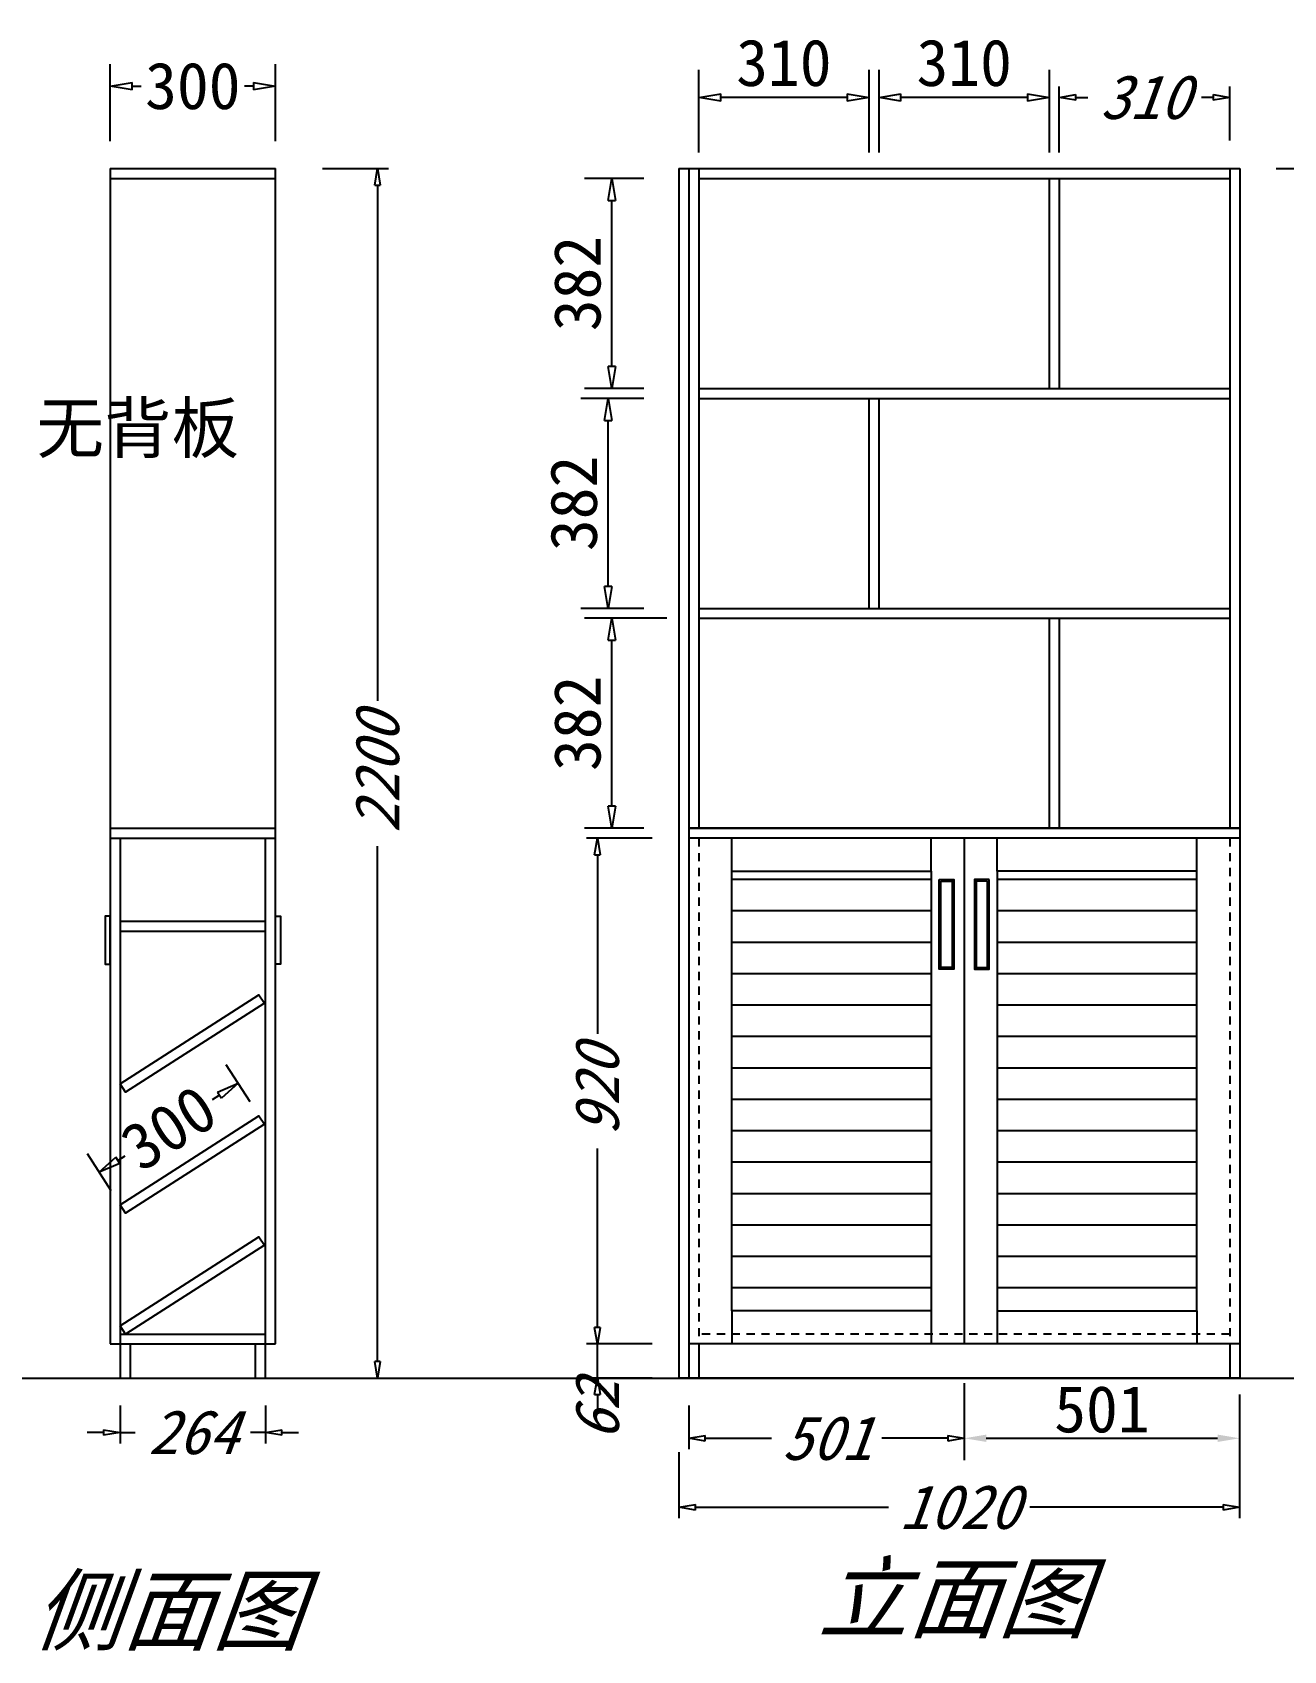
# Model space of a CAD drawing. Header units: millimetres. Extents: x 366509 to 398313, y -1245498 to -1202747.
# Drawn here: x 379660 to 381936, y -1237154 to -1234210 of the extents above; entities that cross this region are included whole.
import ezdxf

# ---------------------------------------------------------------- set-up
doc = ezdxf.new("R2010")
doc.units = ezdxf.units.MM
doc.header["$LTSCALE"] = 20
doc.linetypes.add('JIS_02_0.7', pattern=[1.35, 0.75, -0.6])
doc.layers.get('Defpoints').update_dxf_attribs({"color": 250})
doc.styles.get("Standard").update_dxf_attribs({"font": 'SimSun.ttf', "height": 85})
doc.styles.add('汉字', font='SimSun.ttf', dxfattribs={"oblique": 20, "height": 80})
doc.dimstyles.new('200', dxfattribs={"dimtxt": 90, "dimasz": 40, "dimexe": 50, "dimexo": 100, "dimgap": 20, "dimtad": 1, "dimdec": 0, "dimtxsty": 'Standard', "dimblk": 'CLOSEDBLANK', "dimcen": 100, "dimdle": 50, "dimclrd": 256, "dimclre": 256, "dimclrt": 256, "dimadec": 0, "dimazin": 0, "dimtfac": 1, "dimtdec": 0, "dimtmove": 2, "dimatfit": 3, "dimldrblk": 'CLOSEDBLANK', "dimfxl": 100, "dimfxlon": 1, "dimlwd": 25, "dimlwe": 25, "dimarcsym": 0})
doc.dimstyles.new('ISO-25', dxfattribs={"dimtxt": 2.5, "dimasz": 2.5, "dimexe": 1.25, "dimexo": 0.625, "dimtad": 1, "dimtxsty": 'Standard', "dimcen": 2.5, "dimadec": 0, "dimazin": 0, "dimtfac": 1, "dimtmove": 0, "dimatfit": 3, "dimfxl": 1, "dimarcsym": 0})
doc.dimstyles.get("Standard").update_dxf_attribs({"dimtxt": 0.18, "dimasz": 0.18, "dimexe": 0.18, "dimexo": 0.0625, "dimgap": 0.09, "dimtad": 0, "dimtih": 1, "dimtoh": 1, "dimdec": 4, "dimzin": 0, "dimdsep": 46, "dimtxsty": 'Standard', "dimcen": 0.09, "dimadec": 0, "dimazin": 0, "dimtfac": 1, "dimtdec": 4, "dimtofl": 0, "dimtmove": 0, "dimatfit": 3, "dimfxl": 1, "dimtolj": 1, "dimtzin": 0, "dimarcsym": 0})
doc.dimstyles.new('周文晶', dxfattribs={"dimtxt": 70, "dimasz": 40, "dimexe": 40, "dimexo": 30, "dimgap": 10, "dimtad": 0, "dimdec": 0, "dimtxsty": 'Standard', "dimblk": 'CLOSEDBLANK', "dimcen": 200, "dimclrd": 256, "dimclre": 256, "dimadec": 0, "dimazin": 0, "dimtfac": 1, "dimtdec": 0, "dimtmove": 0, "dimatfit": 3, "dimldrblk": 'CLOSEDBLANK', "dimfxl": 100, "dimfxlon": 1, "dimarcsym": 0})

# ---------------------------------------------------------------- blocks, each defined once
blk = doc.blocks.new('_ClosedBlank')
at = {"color": 0, "linetype": 'ByBlock', "lineweight": -2}
for p, q in [((-1, 0.167), (0, 0)), ((-1, 0.167), (-1, -0.167)), ((0, 0), (-1, -0.167))]:
    blk.add_line(p, q, dxfattribs=at)
blk = doc.blocks.new('*D1502')
at = {"lineweight": 25, "transparency": 16777216}
for p, q in [((379819.3, -1236708), (379819.3, -1236777.1)), ((380083.6, -1236708), (380083.6, -1236777.1)), ((379789.3, -1236757.1), (379759.3, -1236757.1)), ((379819.3, -1236757.1), (379846.9, -1236757.1)), ((380083.6, -1236757.1), (380056.1, -1236757.1)), ((380113.6, -1236757.1), (380143.6, -1236757.1))]:
    blk.add_line(p, q, dxfattribs=at)
at = {"layer": 'Defpoints', "color": 0, "transparency": 16777216}
for p in [(379819.3, -1236658), (380083.6, -1236658), (380083.6, -1236757.1)]:
    blk.add_point(p, dxfattribs=at)
at = {"lineweight": 25, "transparency": 16777216, "xscale": 30, "yscale": 30, "zscale": 30}
blk.add_blockref('_ClosedBlank', (379819.3, -1236757.1), dxfattribs=at)
at = {"lineweight": 25, "transparency": 16777216, "xscale": 30, "yscale": 30, "zscale": 30, "rotation": 180}
blk.add_blockref('_ClosedBlank', (380083.6, -1236757.1), dxfattribs=at)
at = {"lineweight": -3, "transparency": 16777216, "insert": (379951.5, -1236757.1), "char_height": 80, "attachment_point": 5, "style": '汉字'}
blk.add_mtext('264', dxfattribs=at)
blk = doc.blocks.new('*D1503')
at = {"lineweight": 25, "transparency": 16777216}
for p, q in [((380187.5, -1234458), (380307.5, -1234458)), ((380287.5, -1234488), (380287.5, -1235425.9)), ((380287.5, -1236628), (380287.5, -1235690.2)), ((380187.5, -1236658), (380307.5, -1236658))]:
    blk.add_line(p, q, dxfattribs=at)
at = {"layer": 'Defpoints', "color": 0, "transparency": 16777216}
for p in [(380101.6, -1234458), (380101.6, -1236658), (380287.5, -1236658)]:
    blk.add_point(p, dxfattribs=at)
at = {"lineweight": 25, "transparency": 16777216, "xscale": 30, "yscale": 30, "zscale": 30}
for p, rotation in [((380287.5, -1234458), 90), ((380287.5, -1236658), 270)]:
    blk.add_blockref('_ClosedBlank', p, dxfattribs=dict(at, rotation=rotation))
at = {"lineweight": -3, "transparency": 16777216, "insert": (380287.5, -1235558), "char_height": 80, "attachment_point": 5, "rotation": 90, "style": '汉字'}
blk.add_mtext('2200', dxfattribs=at)
blk = doc.blocks.new('*D1454')
at = {"lineweight": -2, "transparency": 16777216}
for p, q in [((380055.7, -1236155.8), (380012.4, -1236088.2)), ((380000.3, -1236143.5), (379986.8, -1236152.1)), ((379803.1, -1236317.6), (379759.8, -1236250.1)), ((379815, -1236262.2), (379828.5, -1236253.6))]:
    blk.add_line(p, q, dxfattribs=at)
at = {"layer": 'Defpoints', "color": 0, "transparency": 16777216}
for p in [(380033.9, -1236121.9), (380071.8, -1236181), (379819.3, -1236342.9)]:
    blk.add_point(p, dxfattribs=at)
at = {"lineweight": -2, "transparency": 16777216, "xscale": 40, "yscale": 40, "zscale": 40}
for p, rotation in [((380033.9, -1236121.9), 32.65196531533646), ((379781.4, -1236283.7), 212.6519653153365)]:
    blk.add_blockref('_ClosedBlank', p, dxfattribs=dict(at, rotation=rotation))
at = {"color": 0, "transparency": 16777216, "insert": (379907.7, -1236202.8), "char_height": 85, "attachment_point": 5, "rotation": 32.652}
blk.add_mtext('300', dxfattribs=at)
blk = doc.blocks.new('*D1455')
at = {"lineweight": -2, "transparency": 16777216}
for p, q in [((379801.3, -1234407.9), (379801.3, -1234267.9)), ((380101.6, -1234407.9), (380101.6, -1234267.9)), ((379841.3, -1234307.9), (379857.4, -1234307.9)), ((380061.6, -1234307.9), (380045.5, -1234307.9))]:
    blk.add_line(p, q, dxfattribs=at)
at = {"layer": 'Defpoints', "color": 0, "transparency": 16777216}
for p in [(380101.6, -1234307.9), (379801.3, -1234458.3), (380101.6, -1234458.3)]:
    blk.add_point(p, dxfattribs=at)
at = {"lineweight": -2, "transparency": 16777216, "xscale": 40, "yscale": 40, "zscale": 40, "rotation": 180}
blk.add_blockref('_ClosedBlank', (379801.3, -1234307.9), dxfattribs=at)
at = {"lineweight": -2, "transparency": 16777216, "xscale": 40, "yscale": 40, "zscale": 40}
blk.add_blockref('_ClosedBlank', (380101.6, -1234307.9), dxfattribs=at)
at = {"color": 0, "transparency": 16777216, "insert": (379951.5, -1234307.9), "char_height": 85, "attachment_point": 5}
blk.add_mtext('300', dxfattribs=at)
blk = doc.blocks.new('*D1383')
at = {"lineweight": 25, "transparency": 16777216}
for p, q in [((380687.3, -1236566), (380687.3, -1236536)), ((380787.3, -1236596), (380667.3, -1236596)), ((380687.3, -1236658), (380687.3, -1236596)), ((380787.3, -1236658), (380667.3, -1236658)), ((380687.3, -1236688), (380687.3, -1236718))]:
    blk.add_line(p, q, dxfattribs=at)
at = {"layer": 'Defpoints', "color": 0, "transparency": 16777216}
for p in [(380687.3, -1236596), (380871.6, -1236596), (380853.6, -1236658)]:
    blk.add_point(p, dxfattribs=at)
at = {"lineweight": 25, "transparency": 16777216, "xscale": 30, "yscale": 30, "zscale": 30}
for p, rotation in [((380687.3, -1236596), 270), ((380687.3, -1236658), 90)]:
    blk.add_blockref('_ClosedBlank', p, dxfattribs=dict(at, rotation=rotation))
at = {"lineweight": -3, "transparency": 16777216, "insert": (380687.3, -1236718), "char_height": 80, "attachment_point": 5, "rotation": 90, "style": '汉字'}
blk.add_mtext('62', dxfattribs=at)
blk = doc.blocks.new('*D1384')
at = {"lineweight": 25, "transparency": 16777216}
for p, q in [((380787.3, -1235676), (380667.3, -1235676)), ((380687.3, -1235706), (380687.3, -1236031.9)), ((380687.3, -1236566), (380687.3, -1236240.2)), ((380787.3, -1236596), (380667.3, -1236596))]:
    blk.add_line(p, q, dxfattribs=at)
at = {"layer": 'Defpoints', "color": 0, "transparency": 16777216}
for p in [(380687.3, -1235676), (380871.6, -1235676), (380871.6, -1236596)]:
    blk.add_point(p, dxfattribs=at)
at = {"lineweight": 25, "transparency": 16777216, "xscale": 30, "yscale": 30, "zscale": 30}
for p, rotation in [((380687.3, -1235676), 90), ((380687.3, -1236596), 270)]:
    blk.add_blockref('_ClosedBlank', p, dxfattribs=dict(at, rotation=rotation))
at = {"lineweight": -3, "transparency": 16777216, "insert": (380687.3, -1236136), "char_height": 80, "attachment_point": 5, "rotation": 90, "style": '汉字'}
blk.add_mtext('920', dxfattribs=at)
blk = doc.blocks.new('*D1385')
at = {"lineweight": 25, "transparency": 16777216}
for p, q in [((381527.6, -1234428.4), (381527.6, -1234308.4)), ((381837.6, -1234407.1), (381837.6, -1234308.4)), ((381557.6, -1234328.4), (381579.4, -1234328.4)), ((381807.6, -1234328.4), (381785.9, -1234328.4))]:
    blk.add_line(p, q, dxfattribs=at)
at = {"layer": 'Defpoints', "color": 0, "transparency": 16777216}
for p in [(381837.6, -1234328.4), (381837.6, -1234457.1), (381527.6, -1234858)]:
    blk.add_point(p, dxfattribs=at)
at = {"lineweight": 25, "transparency": 16777216, "xscale": 30, "yscale": 30, "zscale": 30, "rotation": 180}
blk.add_blockref('_ClosedBlank', (381527.6, -1234328.4), dxfattribs=at)
at = {"lineweight": 25, "transparency": 16777216, "xscale": 30, "yscale": 30, "zscale": 30}
blk.add_blockref('_ClosedBlank', (381837.6, -1234328.4), dxfattribs=at)
at = {"lineweight": -3, "transparency": 16777216, "insert": (381682.6, -1234328.4), "char_height": 80, "attachment_point": 5, "style": '汉字'}
blk.add_mtext('310', dxfattribs=at)
blk = doc.blocks.new('*D1386')
at = {"lineweight": 25, "transparency": 16777216}
for p, q in [((380835.6, -1236793.1), (380835.6, -1236913.1)), ((381855.6, -1236793.1), (381855.6, -1236913.1)), ((380865.6, -1236893.1), (381217, -1236893.1)), ((381825.6, -1236893.1), (381474.2, -1236893.1))]:
    blk.add_line(p, q, dxfattribs=at)
at = {"layer": 'Defpoints', "color": 0, "transparency": 16777216}
for p in [(380835.6, -1236658), (381855.6, -1236658), (381855.6, -1236893.1)]:
    blk.add_point(p, dxfattribs=at)
at = {"lineweight": 25, "transparency": 16777216, "xscale": 30, "yscale": 30, "zscale": 30, "rotation": 180}
blk.add_blockref('_ClosedBlank', (380835.6, -1236893.1), dxfattribs=at)
at = {"lineweight": 25, "transparency": 16777216, "xscale": 30, "yscale": 30, "zscale": 30}
blk.add_blockref('_ClosedBlank', (381855.6, -1236893.1), dxfattribs=at)
at = {"lineweight": -3, "transparency": 16777216, "insert": (381345.6, -1236893.1), "char_height": 80, "attachment_point": 5, "style": '汉字'}
blk.add_mtext('1020', dxfattribs=at)
blk = doc.blocks.new('*D1387')
at = {"lineweight": 25, "transparency": 16777216}
for p, q in [((381922, -1234458), (382042, -1234458)), ((382022, -1234488), (382022, -1235425.9)), ((382022, -1236628), (382022, -1235690.2)), ((381922, -1236658), (382042, -1236658))]:
    blk.add_line(p, q, dxfattribs=at)
at = {"layer": 'Defpoints', "color": 0, "transparency": 16777216}
for p in [(381855.6, -1234458), (381837.6, -1236658), (382022, -1236658)]:
    blk.add_point(p, dxfattribs=at)
at = {"lineweight": 25, "transparency": 16777216, "xscale": 30, "yscale": 30, "zscale": 30}
for p, rotation in [((382022, -1234458), 90), ((382022, -1236658), 270)]:
    blk.add_blockref('_ClosedBlank', p, dxfattribs=dict(at, rotation=rotation))
at = {"lineweight": -3, "transparency": 16777216, "insert": (382022, -1235558), "char_height": 80, "attachment_point": 5, "rotation": 90, "style": '汉字'}
blk.add_mtext('2200', dxfattribs=at)
blk = doc.blocks.new('*D1388')
at = {"lineweight": 25, "transparency": 16777216}
for p, q in [((381354.6, -1236667.6), (381354.6, -1236787.6)), ((380853.6, -1236708), (380853.6, -1236787.6)), ((380883.6, -1236767.6), (381003.8, -1236767.6)), ((381324.6, -1236767.6), (381204.5, -1236767.6))]:
    blk.add_line(p, q, dxfattribs=at)
at = {"layer": 'Defpoints', "color": 0, "transparency": 16777216}
for p in [(381354.6, -1236596), (380853.6, -1236658), (380853.6, -1236767.6)]:
    blk.add_point(p, dxfattribs=at)
at = {"lineweight": 25, "transparency": 16777216, "xscale": 30, "yscale": 30, "zscale": 30, "rotation": 180}
blk.add_blockref('_ClosedBlank', (380853.6, -1236767.6), dxfattribs=at)
at = {"lineweight": 25, "transparency": 16777216, "xscale": 30, "yscale": 30, "zscale": 30}
blk.add_blockref('_ClosedBlank', (381354.6, -1236767.6), dxfattribs=at)
at = {"lineweight": -3, "transparency": 16777216, "insert": (381104.1, -1236767.6), "char_height": 80, "attachment_point": 5, "style": '汉字'}
blk.add_mtext('501', dxfattribs=at)
blk = doc.blocks.new('*D1389')
at = {"lineweight": 25, "transparency": 16777216}
for p, q in [((381199.6, -1234428.4), (381199.6, -1234278.4)), ((381509.6, -1234428.4), (381509.6, -1234278.4)), ((381469.6, -1234328.4), (381239.6, -1234328.4))]:
    blk.add_line(p, q, dxfattribs=at)
at = {"layer": 'Defpoints', "color": 0, "transparency": 16777216}
for p in [(381199.6, -1234328.4), (381199.6, -1234876), (381509.6, -1234858)]:
    blk.add_point(p, dxfattribs=at)
at = {"lineweight": 25, "transparency": 16777216, "xscale": 40, "yscale": 40, "zscale": 40, "rotation": 180}
blk.add_blockref('_ClosedBlank', (381199.6, -1234328.4), dxfattribs=at)
at = {"lineweight": 25, "transparency": 16777216, "xscale": 40, "yscale": 40, "zscale": 40}
blk.add_blockref('_ClosedBlank', (381509.6, -1234328.4), dxfattribs=at)
at = {"lineweight": -3, "transparency": 16777216, "insert": (381354.6, -1234265.9), "char_height": 85, "attachment_point": 5}
blk.add_mtext('310', dxfattribs=at)
blk = doc.blocks.new('*D1390')
at = {"lineweight": 25, "transparency": 16777216}
for p, q in [((380871.6, -1234428.4), (380871.6, -1234278.4)), ((381181.6, -1234428.4), (381181.6, -1234278.4)), ((381141.6, -1234328.4), (380911.6, -1234328.4))]:
    blk.add_line(p, q, dxfattribs=at)
at = {"layer": 'Defpoints', "color": 0, "transparency": 16777216}
for p in [(380871.6, -1234328.4), (381181.6, -1234858), (380871.6, -1235538)]:
    blk.add_point(p, dxfattribs=at)
at = {"lineweight": 25, "transparency": 16777216, "xscale": 40, "yscale": 40, "zscale": 40, "rotation": 180}
blk.add_blockref('_ClosedBlank', (380871.6, -1234328.4), dxfattribs=at)
at = {"lineweight": 25, "transparency": 16777216, "xscale": 40, "yscale": 40, "zscale": 40}
blk.add_blockref('_ClosedBlank', (381181.6, -1234328.4), dxfattribs=at)
at = {"lineweight": -3, "transparency": 16777216, "insert": (381026.6, -1234265.9), "char_height": 85, "attachment_point": 5}
blk.add_mtext('310', dxfattribs=at)
blk = doc.blocks.new('*D1391')
at = {"lineweight": 25, "transparency": 16777216}
for p, q in [((380813.8, -1235276), (380663.8, -1235276)), ((380713.8, -1235618), (380713.8, -1235316)), ((380771.6, -1235658), (380663.8, -1235658))]:
    blk.add_line(p, q, dxfattribs=at)
at = {"layer": 'Defpoints', "color": 0, "transparency": 16777216}
for p in [(380713.8, -1235276), (381181.6, -1235276), (380871.6, -1235658)]:
    blk.add_point(p, dxfattribs=at)
at = {"lineweight": 25, "transparency": 16777216, "xscale": 40, "yscale": 40, "zscale": 40}
for p, rotation in [((380713.8, -1235276), 90), ((380713.8, -1235658), 270)]:
    blk.add_blockref('_ClosedBlank', p, dxfattribs=dict(at, rotation=rotation))
at = {"lineweight": -3, "transparency": 16777216, "insert": (380651.3, -1235467), "char_height": 85, "attachment_point": 5, "rotation": 90}
blk.add_mtext('382', dxfattribs=at)
blk = doc.blocks.new('*D1484')
at = {"lineweight": 25, "transparency": 16777216}
for p, q in [((380771.6, -1234876), (380657.2, -1234876)), ((380707.2, -1235218), (380707.2, -1234916)), ((380771.6, -1235258), (380657.2, -1235258))]:
    blk.add_line(p, q, dxfattribs=at)
at = {"layer": 'Defpoints', "color": 0, "transparency": 16777216}
for p in [(380707.2, -1234876), (380871.6, -1234876), (380871.6, -1235258)]:
    blk.add_point(p, dxfattribs=at)
at = {"lineweight": 25, "transparency": 16777216, "xscale": 40, "yscale": 40, "zscale": 40}
for p, rotation in [((380707.2, -1234876), 90), ((380707.2, -1235258), 270)]:
    blk.add_blockref('_ClosedBlank', p, dxfattribs=dict(at, rotation=rotation))
at = {"lineweight": -3, "transparency": 16777216, "insert": (380644.7, -1235067), "char_height": 85, "attachment_point": 5, "rotation": 90}
blk.add_mtext('382', dxfattribs=at)
blk = doc.blocks.new('*D1485')
at = {"lineweight": 25, "transparency": 16777216}
for p, q in [((380771.6, -1234476), (380663.8, -1234476)), ((380713.8, -1234818), (380713.8, -1234516)), ((380771.6, -1234858), (380663.8, -1234858))]:
    blk.add_line(p, q, dxfattribs=at)
at = {"layer": 'Defpoints', "color": 0, "transparency": 16777216}
for p in [(380713.8, -1234476), (380871.6, -1234476), (380871.6, -1234858)]:
    blk.add_point(p, dxfattribs=at)
at = {"lineweight": 25, "transparency": 16777216, "xscale": 40, "yscale": 40, "zscale": 40}
for p, rotation in [((380713.8, -1234476), 90), ((380713.8, -1234858), 270)]:
    blk.add_blockref('_ClosedBlank', p, dxfattribs=dict(at, rotation=rotation))
at = {"lineweight": -3, "transparency": 16777216, "insert": (380651.3, -1234667), "char_height": 85, "attachment_point": 5, "rotation": 90}
blk.add_mtext('382', dxfattribs=at)
blk = doc.blocks.new('*D1392')
at = {"color": 0, "lineweight": -2, "transparency": 16777216}
for p, q in [((381354.6, -1236667.6), (381354.6, -1236807.6)), ((381855.6, -1236688), (381855.6, -1236807.6)), ((381394.6, -1236767.6), (381815.6, -1236767.6))]:
    blk.add_line(p, q, dxfattribs=at)
at = {"color": 0, "transparency": 16777216}
for points in [[(381394.6, -1236760.9), (381394.6, -1236774.2), (381354.6, -1236767.6)], [(381815.6, -1236760.9), (381815.6, -1236774.2), (381855.6, -1236767.6)]]:
    blk.add_solid(points, dxfattribs=at)
at = {"layer": 'Defpoints', "color": 0, "transparency": 16777216}
for p in [(381354.6, -1236596), (381855.6, -1236658), (381855.6, -1236767.6)]:
    blk.add_point(p, dxfattribs=at)
at = {"color": 0, "lineweight": -3, "transparency": 16777216, "insert": (381605.1, -1236715.1), "char_height": 85, "attachment_point": 5}
blk.add_mtext('501', dxfattribs=at)

msp = doc.modelspace()

# ---------------------------------------------------------------- hatches: boundary and pattern name
at = {"lineweight": -3}
h = msp.add_hatch(dxfattribs=at)
h.set_pattern_fill('LINE', color=250, scale=18, style=0)
h.set_pattern_definition([(0, (259934.91, -1228606.83), (0, 57.15), [])])
h.paths.add_polyline_path([(381777.633, -1235736.036), (381414.633, -1235736.036), (381414.633, -1236536.036), (381777.633, -1236536.036)])
h.paths.add_polyline_path([(380931.633, -1236536.036), (381294.633, -1236536.036), (381294.633, -1235736.036), (380931.633, -1235736.036)])

# ---------------------------------------------------------------- linework, layer by layer
for p, q in [((379801.261, -1234458.036), (380101.648, -1234458.036)), ((379801.261, -1234458.036), (379801.261, -1236596.036)), ((380101.648, -1236596.036), (380101.648, -1234458.036)), ((380835.633, -1234458.036), (380835.633, -1236658.036)), ((380835.633, -1234458.036), (381855.633, -1234458.036)), ((380853.633, -1234458.036), (380853.633, -1236658.036)), ((380871.633, -1234458.036), (380871.633, -1235658.036)), ((381837.633, -1234458.036), (381837.633, -1235658.036)), ((381855.633, -1234458.036), (381855.633, -1236658.036)), ((379801.261, -1234476.036), (380101.648, -1234476.036)), ((380871.633, -1234476.036), (381837.633, -1234476.036)), ((381509.633, -1234858.036), (381509.633, -1234476.036)), ((381527.633, -1234858.036), (381527.633, -1234476.036)), ((380871.633, -1234858.036), (381837.633, -1234858.036)), ((380871.633, -1234876.036), (381837.633, -1234876.036)), ((381181.633, -1235258.036), (381181.633, -1234876.036)), ((381199.633, -1235258.036), (381199.633, -1234876.036)), ((380871.633, -1235258.036), (381837.633, -1235258.036)), ((380871.633, -1235276.036), (381837.633, -1235276.036)), ((381509.633, -1235658.036), (381509.633, -1235276.036)), ((381527.633, -1235658.036), (381527.633, -1235276.036)), ((379801.261, -1235658.036), (380101.648, -1235658.036)), ((379801.261, -1235676.036), (380101.648, -1235676.036)), ((379819.261, -1235676.036), (379819.261, -1236658.036)), ((380083.648, -1236658.036), (380083.648, -1235676.036)), ((381855.633, -1235658.036), (380853.633, -1235658.036)), ((380853.633, -1235658.036), (381855.633, -1235658.036)), ((381855.633, -1235676.036), (380853.633, -1235676.036)), ((380931.633, -1235736.036), (380931.633, -1235676.036)), ((381294.633, -1235736.036), (381294.633, -1235676.036)), ((381354.633, -1235676.036), (381354.633, -1236596.036)), ((381414.633, -1235736.036), (381414.633, -1235676.036)), ((381777.633, -1235736.036), (381777.633, -1235676.036)), ((379819.261, -1235827.036), (380083.648, -1235827.036)), ((379819.261, -1235845.036), (380083.648, -1235845.036)), ((380931.633, -1236536.036), (380931.633, -1236596.036)), ((381294.633, -1236536.036), (381294.633, -1236596.036)), ((381414.633, -1236536.036), (381414.633, -1236596.036)), ((381777.633, -1236536.036), (381777.633, -1236596.036)), ((379819.261, -1236578.036), (380083.648, -1236578.036)), ((379801.261, -1236596.036), (380101.648, -1236596.036)), ((379837.261, -1236596.036), (379837.261, -1236658.036)), ((380065.648, -1236658.036), (380065.648, -1236596.036)), ((381855.633, -1236596.036), (380853.633, -1236596.036)), ((381837.633, -1236596.036), (381837.633, -1236658.036)), ((379819.261, -1236658.036), (380083.648, -1236658.036)), ((381855.633, -1236658.036), (380853.633, -1236658.036))]:
    msp.add_line(p, q, dxfattribs=at)
at = {"color": 250, "linetype": 'JIS_02_0.7', "lineweight": -3}
for p, q in [((380871.633, -1235676.036), (380871.633, -1236596.036)), ((381837.633, -1235676.036), (381837.633, -1236596.036)), ((381837.633, -1236578.036), (380871.633, -1236578.036))]:
    msp.add_line(p, q, dxfattribs=at)
for p, q in [((380871.633, -1236596.036), (380871.633, -1236658.036)), ((366509.141, -1236658.036), (398312.891, -1236658.036)), ((380853.633, -1236658.036), (380835.633, -1236658.036))]:
    msp.add_line(p, q)
at = {"lineweight": -3}
for points in [[(380931.633, -1235736.036), (381294.633, -1235736.036), (381294.633, -1236536.036), (380931.633, -1236536.036)], [(381777.633, -1235736.036), (381414.633, -1235736.036), (381414.633, -1236536.036), (381777.633, -1236536.036)], [(381309.337, -1235750.857), (381335.905, -1235750.857), (381335.905, -1235914.368), (381309.337, -1235914.368)], [(381312.337, -1235753.857), (381332.905, -1235753.857), (381332.905, -1235911.368), (381312.337, -1235911.368)], [(381399.928, -1235750.857), (381373.361, -1235750.857), (381373.361, -1235914.368), (381399.928, -1235914.368)], [(381396.928, -1235753.857), (381376.361, -1235753.857), (381376.361, -1235911.368), (381396.928, -1235911.368)]]:
    msp.add_lwpolyline(points, close=True, dxfattribs=at)
for points in [[(379801.261, -1235817.668), (379791.932, -1235817.668), (379791.932, -1235905.246), (379801.261, -1235905.246)], [(380101.648, -1235817.668), (380110.978, -1235817.668), (380110.978, -1235905.246), (380101.648, -1235905.246)]]:
    msp.add_lwpolyline(points, close=True)
for points in [[(379819.261, -1236122.881), (380071.85, -1235961.02), (380081.562, -1235976.175), (379828.973, -1236138.036), (379819.261, -1236122.881)], [(379819.261, -1236342.881), (380071.85, -1236181.02), (380081.562, -1236196.175), (379828.973, -1236358.036), (379819.261, -1236342.881)], [(379819.261, -1236562.881), (380071.85, -1236401.02), (380081.562, -1236416.175), (379828.973, -1236578.036), (379819.261, -1236562.881)]]:
    msp.add_lwpolyline(points)

# ---------------------------------------------------------------- texts
at = {"lineweight": -3, "insert": (379667.327, -1234884.657), "char_height": 90, "width": 545.64139, "attachment_point": 1}
msp.add_mtext('无背板', dxfattribs=at)
at = {"color": 0, "char_height": 120, "width": 1293.93172, "attachment_point": 1, "style": '汉字'}
for s, insert in [('立面图', (381088.166, -1236998.134)), ('侧面图', (379658.495, -1237020.759))]:
    msp.add_mtext(s, dxfattribs=dict(at, insert=insert))

# ---------------------------------------------------------------- dimensions: what is measured, and where the dimension line sits
at = {"lineweight": -3}
for base, p1, p2, picture, middle in [((380871.633, -1234328.429), (381181.633, -1234858.036), (380871.633, -1235537.966), '*D1390', (381026.633, -1234265.929)), ((381199.633, -1234328.429), (381509.633, -1234858.036), (381199.633, -1234876.036), '*D1389', (381354.633, -1234265.929))]:
    dim = msp.add_linear_dim(base=base, p1=p1, p2=p2, dimstyle='200', dxfattribs=at)
    dim.commit()
    dim.dimension.update_dxf_attribs({"geometry": picture, "text_midpoint": middle})
dim = msp.add_linear_dim(base=(380101.648, -1234307.883), p1=(379801.261, -1234458.262), p2=(380101.648, -1234458.262), dimstyle='周文晶')
dim.commit()
dim.dimension.update_dxf_attribs({"geometry": '*D1455', "text_midpoint": (379951.455, -1234307.883)})
for base, p1, p2, dimstyle, override, picture, middle in [((381837.633, -1234328.429), (381527.633, -1234858.036), (381837.633, -1234457.1), 'Standard', {"dimtxt": 80, "dimasz": 30, "dimexe": 20, "dimexo": 50, "dimgap": 10, "dimtih": 0, "dimtoh": 0, "dimdec": 0, "dimzin": 8, "dimtxsty": '汉字', "dimblk": 'ClosedBlank', "dimcen": 2.5, "dimclrd": 256, "dimclre": 256, "dimclrt": 256, "dimtdec": 0, "dimtofl": 1, "dimtmove": 1, "dimldrblk": 'ClosedBlank', "dimfxl": 100, "dimfxlon": 1, "dimtolj": 0, "dimtzin": 8, "dimlwd": 25, "dimlwe": 25, "dimarcsym": 1}, '*D1385', (381682.633, -1234328.429)), ((381855.633, -1236767.58), (381354.633, -1236596.036), (381855.633, -1236658.036), 'ISO-25', {"dimtxt": 70, "dimasz": 40, "dimexe": 40, "dimexo": 30, "dimgap": 10, "dimfxl": 100, "dimfxlon": 1}, '*D1392', (381605.133, -1236715.08)), ((380083.648, -1236757.066), (379819.261, -1236658.036), (380083.648, -1236658.036), 'Standard', {"dimtxt": 80, "dimasz": 30, "dimexe": 20, "dimexo": 50, "dimgap": 10, "dimtih": 0, "dimtoh": 0, "dimdec": 0, "dimzin": 8, "dimtxsty": '汉字', "dimblk": 'ClosedBlank', "dimcen": 2.5, "dimclrd": 256, "dimclre": 256, "dimclrt": 256, "dimtdec": 0, "dimtofl": 1, "dimtmove": 1, "dimldrblk": 'ClosedBlank', "dimfxl": 100, "dimfxlon": 1, "dimtolj": 0, "dimtzin": 8, "dimlwd": 25, "dimlwe": 25, "dimarcsym": 1}, '*D1502', (379951.455, -1236757.066)), ((381855.633, -1236893.138), (380835.633, -1236658.036), (381855.633, -1236658.036), 'Standard', {"dimtxt": 80, "dimasz": 30, "dimexe": 20, "dimexo": 50, "dimgap": 10, "dimtih": 0, "dimtoh": 0, "dimdec": 0, "dimzin": 8, "dimtxsty": '汉字', "dimblk": 'ClosedBlank', "dimcen": 2.5, "dimclrd": 256, "dimclre": 256, "dimclrt": 256, "dimtdec": 0, "dimtofl": 1, "dimtmove": 1, "dimldrblk": 'ClosedBlank', "dimfxl": 100, "dimfxlon": 1, "dimtolj": 0, "dimtzin": 8, "dimlwd": 25, "dimlwe": 25, "dimarcsym": 1}, '*D1386', (381345.633, -1236893.138))]:
    dim = msp.add_linear_dim(base=base, p1=p1, p2=p2, dimstyle=dimstyle, override=override, dxfattribs=at)
    dim.commit()
    dim.dimension.update_dxf_attribs({"geometry": picture, "text_midpoint": middle})
for base, p1, p2, angle, picture, middle in [((380287.546, -1236658.036), (380101.648, -1234458.036), (380101.648, -1236658.036), 90, '*D1503', (380287.546, -1235558.036)), ((382021.996, -1236658.036), (381855.633, -1234458.036), (381837.633, -1236658.036), 90, '*D1387', (382021.996, -1235558.036)), ((380687.27, -1235676.036), (380871.633, -1236596.036), (380871.633, -1235676.036), 270, '*D1384', (380687.27, -1236136.036)), ((380853.633, -1236767.58), (381354.633, -1236596.036), (380853.633, -1236658.036), 180, '*D1388', (381104.133, -1236767.58))]:
    dim = msp.add_linear_dim(base=base, p1=p1, p2=p2, angle=angle, dimstyle='Standard', override={"dimtxt": 80, "dimasz": 30, "dimexe": 20, "dimexo": 50, "dimgap": 10, "dimtih": 0, "dimtoh": 0, "dimdec": 0, "dimzin": 8, "dimtxsty": '汉字', "dimblk": 'ClosedBlank', "dimcen": 2.5, "dimclrd": 256, "dimclre": 256, "dimclrt": 256, "dimtdec": 0, "dimtofl": 1, "dimtmove": 1, "dimldrblk": 'ClosedBlank', "dimfxl": 100, "dimfxlon": 1, "dimtolj": 0, "dimtzin": 8, "dimlwd": 25, "dimlwe": 25, "dimarcsym": 1}, dxfattribs=at)
    dim.commit()
    dim.dimension.update_dxf_attribs({"geometry": picture, "text_midpoint": middle})
for base, p1, p2, picture, middle in [((380713.831, -1234476.036), (380871.633, -1234858.036), (380871.633, -1234476.036), '*D1485', (380651.331, -1234667.036)), ((380707.164, -1234876.036), (380871.633, -1235258.036), (380871.633, -1234876.036), '*D1484', (380644.664, -1235067.036)), ((380713.831, -1235276.036), (380871.633, -1235658.036), (381181.633, -1235276.036), '*D1391', (380651.331, -1235467.036))]:
    dim = msp.add_linear_dim(base=base, p1=p1, p2=p2, angle=90, dimstyle='200', dxfattribs=at)
    dim.commit()
    dim.dimension.update_dxf_attribs({"geometry": picture, "text_midpoint": middle})
dim = msp.add_aligned_dim(p1=(379819.261, -1236342.881), p2=(380071.85, -1236181.02), distance=70.247, dimstyle='周文晶')
dim.commit()
dim.dimension.update_dxf_attribs({"geometry": '*D1454', "text_midpoint": (379907.655, -1236202.805)})
dim = msp.add_linear_dim(base=(380687.27, -1236596.036), p1=(380853.633, -1236658.036), p2=(380871.633, -1236596.036), angle=270, dimstyle='Standard', override={"dimtxt": 80, "dimasz": 30, "dimexe": 20, "dimexo": 50, "dimgap": 10, "dimtih": 0, "dimtoh": 0, "dimdec": 0, "dimzin": 8, "dimtxsty": '汉字', "dimblk": 'ClosedBlank', "dimcen": 2.5, "dimclrd": 256, "dimclre": 256, "dimclrt": 256, "dimtdec": 0, "dimtofl": 1, "dimtmove": 1, "dimldrblk": 'ClosedBlank', "dimfxl": 100, "dimfxlon": 1, "dimtolj": 0, "dimtzin": 8, "dimlwd": 25, "dimlwe": 25, "dimarcsym": 1}, dxfattribs=at)
dim.commit()
dim.dimension.update_dxf_attribs({"geometry": '*D1383', "text_midpoint": (380687.27, -1236718.036), "dimtype": 128})

doc.saveas('drawing.dxf')
